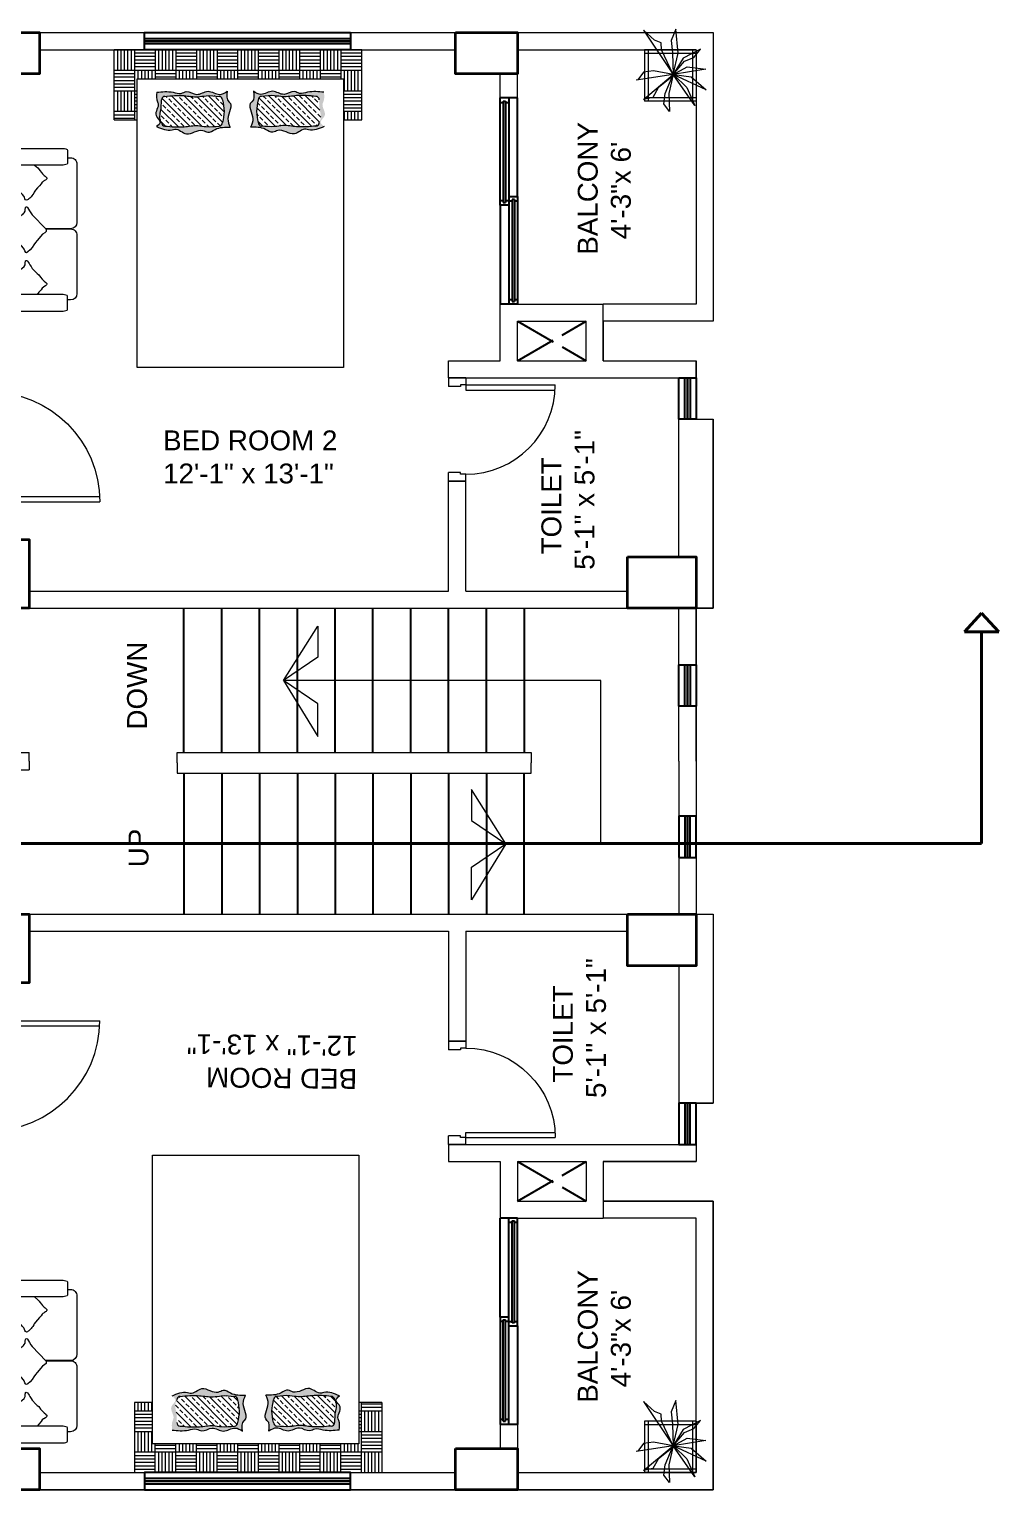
# Model space of a CAD drawing. Header units: inches. Extents: x -6918 to 21732, y -6368 to 1797.
# Drawn here: x 18993.3 to 19275.3, y -5050.9 to -4625.9 of the extents above; entities that cross this region are included whole.
import ezdxf

# ---------------------------------------------------------------- set-up
doc = ezdxf.new("R2010")
doc.units = ezdxf.units.IN
doc.header["$MEASUREMENT"] = 0
doc.linetypes.add('ACAD_ISO02W100', pattern=[15, 12, -3])
for name, color, linetype, lineweight in [('COLOUMN', 10, 'Continuous', 35), ('DIM', 10, 'Continuous', 18), ('dim-8', 7, 'Continuous', 9), ('Door', 6, 'Continuous', 15), ('FTOB', 252, 'Continuous', 18), ('funiture', 250, 'Continuous', 9), ('FUR', 251, 'Continuous', 9), ('furniture', 21, 'Continuous', 15), ('LINE', 250, 'Continuous', 15), ('Raling', 1, 'Continuous', 15), ('STAIR', 32, 'Continuous', 25), ('Varanda', 16, 'Continuous', 15), ('WALL', 7, 'Continuous', 20), ('WINDOW', 5, 'Continuous', 25)]:
    doc.layers.add(name, color=color, linetype=linetype, lineweight=lineweight)
doc.layers.add('DOT', color=140, linetype='ACAD_ISO02W100')
doc.styles.get("Standard").update_dxf_attribs({"font": 'arial.ttf'})

# ---------------------------------------------------------------- blocks, each defined once
blk = doc.blocks.new('A$C71373806')
at = {"layer": 'Door'}
for p, q in [((2, 5), (2, 31)), ((3.5, 5), (3.5, 30.96)), ((0, 5), (0, 0)), ((0, 5), (2, 5)), ((2, 5), (2, 3.5)), ((2, 5), (3.5, 5)), ((28, 5), (28, 3.5)), ((30, 5), (28, 5)), ((30, 5), (30, 0)), ((0, 0), (2.5, 0)), ((2, 3.5), (2.5, 3.5)), ((2.5, 3.5), (2.5, 0)), ((27.5, 3.5), (27.5, 0)), ((28, 3.5), (27.5, 3.5)), ((30, 0), (27.5, 0))]:
    blk.add_line(p, q, dxfattribs=at)
blk.add_arc((2, 5), 26, 0, 90, dxfattribs=at)
blk = doc.blocks.new('M door')
at = {"layer": 'Door'}
for p, q in [((10890.88, 11660.35), (10895.88, 11660.35)), ((10890.88, 11660.35), (10890.88, 11658.35)), ((10890.88, 11658.35), (10892.38, 11658.35)), ((10892.38, 11658.35), (10892.38, 11657.85)), ((10892.38, 11657.85), (10895.88, 11657.85)), ((10895.88, 11660.35), (10895.88, 11657.85)), ((10890.88, 11627.85), (10860.42, 11627.85)), ((10890.88, 11626.35), (10890.88, 11627.85)), ((10890.88, 11626.35), (10860.38, 11626.35)), ((10890.88, 11624.35), (10890.88, 11626.35)), ((10890.88, 11626.35), (10892.38, 11626.35)), ((10890.88, 11624.35), (10895.88, 11624.35)), ((10892.38, 11626.85), (10895.88, 11626.85)), ((10892.38, 11626.35), (10892.38, 11626.85)), ((10895.88, 11624.35), (10895.88, 11626.85))]:
    blk.add_line(p, q, dxfattribs=at)
blk.add_arc((10892.38, 11626.35), 32, 90, 180, dxfattribs=at)
blk = doc.blocks.new('ADFSDF')
at = {"layer": 'COLOUMN'}
for points in [[(-22327.73, -19135.6), (-22309.73, -19135.6), (-22309.73, -19147.6), (-22327.73, -19147.6)], [(-22206.23, -19135.6), (-22186.23, -19135.6), (-22186.23, -19150.6), (-22206.23, -19150.6)], [(-22045.23, -19135.6), (-22025.23, -19135.6), (-22025.23, -19150.6), (-22045.23, -19150.6)], [(-21921.73, -19135.6), (-21903.73, -19135.6), (-21903.73, -19147.6), (-21921.73, -19147.6)], [(-22315.73, -19284.6), (-22315.73, -19302.6), (-22327.73, -19302.6), (-22327.73, -19284.6)], [(-22206.23, -19284.6), (-22186.23, -19284.6), (-22186.23, -19299.6), (-22206.23, -19299.6)], [(-22045.23, -19284.6), (-22025.23, -19284.6), (-22025.23, -19299.6), (-22045.23, -19299.6)], [(-21903.73, -19284.6), (-21903.73, -19302.6), (-21915.73, -19302.6), (-21915.73, -19284.6)], [(-22315.73, -19438.6), (-22315.73, -19456.6), (-22327.73, -19456.6), (-22327.73, -19438.6)], [(-22180.23, -19438.6), (-22160.23, -19438.6), (-22160.23, -19453.6), (-22180.23, -19453.6)], [(-22071.23, -19438.6), (-22051.23, -19438.6), (-22051.23, -19453.6), (-22071.23, -19453.6)], [(-21903.73, -19438.6), (-21903.73, -19456.6), (-21915.73, -19456.6), (-21915.73, -19438.6)], [(-22315.73, -19577.6), (-22315.73, -19595.6), (-22327.73, -19595.6), (-22327.73, -19577.6)], [(-21903.73, -19577.6), (-21903.73, -19595.6), (-21915.73, -19595.6), (-21915.73, -19577.6)], [(-22160.23, -19627.6), (-22160.23, -19647.6), (-22175.23, -19647.6), (-22175.23, -19627.6)], [(-22056.23, -19627.6), (-22056.23, -19647.6), (-22071.23, -19647.6), (-22071.23, -19627.6)]]:
    blk.add_lwpolyline(points, close=True, dxfattribs=at)
blk = doc.blocks.new('A$C33DE3946')
at = {"layer": 'funiture', "linetype": 'ByBlock', "ltscale": 50}
h = blk.add_hatch(color=146, dxfattribs=at)
edge = h.paths.add_edge_path()
edge.add_spline(control_points=[(26.11, 44.95), (25.33, 45.31), (23.06, 46.36), (19.74, 43.94), (18.12, 46.16), (16.86, 45.98), (15.66, 45.81)], knot_values=[0, 0, 0, 0, 2.535089, 7.417238, 7.565084, 10.641303, 10.641303, 10.641303, 10.641303], degree=3, periodic=0)
edge.add_spline(control_points=[(15.66, 45.81), (16.11, 46.53), (17.22, 48.33), (14.72, 51.39), (17.5, 54.6), (15.14, 57.26), (16.65, 59.45), (15.53, 62.38), (15.8, 64.74), (15.97, 66.32)], knot_values=[0, 0, 0, 0, 2.365898, 5.877054, 9.315251, 12.442743, 14.040477, 16.397017, 21.143287, 21.143287, 21.143287, 21.143287], degree=3, periodic=0)
edge.add_spline(control_points=[(15.97, 66.32), (16.94, 66.42), (18.07, 66.54), (20.14, 65.41), (22.47, 67.79), (24.5, 64.66), (25.5, 65.85), (25.92, 66.35)], knot_values=[0, 0, 0, 0, 2.808231, 3.268551, 6.873507, 9.111892, 10.726097, 10.726097, 10.726097, 10.726097], degree=3, periodic=0)
edge.add_spline(control_points=[(25.92, 66.35), (26.58, 64.85), (27.34, 63.09), (26.29, 60.15), (29.54, 57.41), (26.08, 53.93), (28.02, 51.24), (26.07, 48.7), (26.09, 46.44), (26.11, 44.95)], knot_values=[0, 0, 0, 0, 4.610529, 5.374615, 9.016949, 13.930416, 15.45398, 17.711327, 22.172351, 22.172351, 22.172351, 22.172351], degree=3, periodic=0)
edge = h.paths.add_edge_path(flags=16)
edge.add_spline(control_points=[(18.14, 47.2), (19.28, 46.96), (21.49, 46.49), (23.7, 46.97), (24.78, 47.2)], knot_values=[0, 0, 0, 0, 3.429086, 6.69861, 6.69861, 6.69861, 6.69861], degree=3, periodic=0)
edge.add_ellipse((24.78, 48.2), major_axis=(0.708, 0.708), ratio=1, start_angle=225.0292, end_angle=312.4047)
edge.add_spline(control_points=[(25.78, 48.15), (25.92, 49.42), (26.15, 51.51), (25.4, 54.88), (26.27, 58.89), (25.96, 62.08), (25.78, 63.96)], knot_values=[0, 0, 0, 0, 3.808144, 6.257194, 10.21247, 15.843289, 15.843289, 15.843289, 15.843289], degree=3, periodic=0)
edge.add_ellipse((24.78, 63.96), major_axis=(0.707, 0.707), ratio=1, start_angle=315.4095, end_angle=405)
edge.add_spline(control_points=[(24.78, 64.96), (24.32, 65.16), (23.28, 65.63), (21.02, 64.97), (19.27, 64.96), (18.14, 64.96)], knot_values=[0, 0, 0, 0, 1.462449, 3.329855, 6.731129, 6.731129, 6.731129, 6.731129], degree=3, periodic=0)
edge.add_ellipse((18.14, 63.96), major_axis=(-0.707, 0.707), ratio=1, start_angle=-45, end_angle=45)
edge.add_spline(control_points=[(17.14, 63.96), (16.96, 62.08), (16.65, 58.89), (17.52, 54.88), (16.77, 51.51), (17, 49.42), (17.15, 48.15)], knot_values=[0, 0, 0, 0, 5.630819, 9.586095, 12.035145, 15.843289, 15.843289, 15.843289, 15.843289], degree=3, periodic=0)
edge.add_ellipse((18.14, 48.2), major_axis=(0.707, 0.707), ratio=1, start_angle=137.5277, end_angle=225)
h = blk.add_hatch(color=146, dxfattribs=at)
edge = h.paths.add_edge_path()
edge.add_spline(control_points=[(25.92, 17.65), (25.5, 18.15), (24.5, 19.34), (22.47, 16.21), (20.14, 18.59), (18.07, 17.46), (16.94, 17.58), (15.97, 17.68)], knot_values=[0, 0, 0, 0, 1.614205, 3.85259, 7.457546, 7.917867, 10.726097, 10.726097, 10.726097, 10.726097], degree=3, periodic=0)
edge.add_spline(control_points=[(15.97, 17.68), (15.8, 19.26), (15.53, 21.62), (16.65, 24.55), (15.14, 26.74), (17.5, 29.4), (14.72, 32.61), (17.22, 35.67), (16.11, 37.47), (15.66, 38.19)], knot_values=[0, 0, 0, 0, 4.74627, 7.10281, 8.700544, 11.828036, 15.266233, 18.777389, 21.143287, 21.143287, 21.143287, 21.143287], degree=3, periodic=0)
edge.add_spline(control_points=[(15.66, 38.19), (16.86, 38.02), (18.12, 37.84), (19.74, 40.06), (23.06, 37.64), (25.33, 38.69), (26.11, 39.05)], knot_values=[0, 0, 0, 0, 3.076219, 3.224065, 8.106215, 10.641303, 10.641303, 10.641303, 10.641303], degree=3, periodic=0)
edge.add_spline(control_points=[(26.11, 39.05), (26.09, 37.56), (26.07, 35.3), (28.02, 32.76), (26.08, 30.07), (29.54, 26.59), (26.29, 23.85), (27.34, 20.91), (26.58, 19.15), (25.92, 17.65)], knot_values=[0, 0, 0, 0, 4.461025, 6.718371, 8.241935, 13.155403, 16.797737, 17.561823, 22.172351, 22.172351, 22.172351, 22.172351], degree=3, periodic=0)
edge = h.paths.add_edge_path(flags=16)
edge.add_spline(control_points=[(24.78, 36.8), (23.7, 37.03), (21.49, 37.51), (19.28, 37.04), (18.14, 36.8)], knot_values=[0, 0, 0, 0, 3.269523, 6.69861, 6.69861, 6.69861, 6.69861], degree=3, periodic=0)
edge.add_ellipse((18.14, 35.8), major_axis=(-0.707, 0.707), ratio=1, start_angle=-45, end_angle=42.4723)
edge.add_spline(control_points=[(17.15, 35.85), (17, 34.58), (16.77, 32.49), (17.52, 29.12), (16.65, 25.11), (16.96, 21.92), (17.14, 20.04)], knot_values=[0, 0, 0, 0, 3.808144, 6.257194, 10.21247, 15.843289, 15.843289, 15.843289, 15.843289], degree=3, periodic=0)
edge.add_ellipse((18.14, 20.04), major_axis=(0.707, 0.707), ratio=1, start_angle=135, end_angle=225)
edge.add_spline(control_points=[(18.14, 19.04), (19.27, 19.04), (21.02, 19.03), (23.28, 18.37), (24.32, 18.84), (24.78, 19.04)], knot_values=[0, 0, 0, 0, 3.401273, 5.26868, 6.731129, 6.731129, 6.731129, 6.731129], degree=3, periodic=0)
edge.add_ellipse((24.78, 20.04), major_axis=(-0.707, 0.707), ratio=1, start_angle=135, end_angle=224.5905)
edge.add_spline(control_points=[(25.78, 20.04), (25.96, 21.92), (26.27, 25.11), (25.4, 29.12), (26.15, 32.49), (25.92, 34.58), (25.78, 35.85)], knot_values=[0, 0, 0, 0, 5.630819, 9.586095, 12.035145, 15.843289, 15.843289, 15.843289, 15.843289], degree=3, periodic=0)
edge.add_ellipse((24.78, 35.8), major_axis=(-0.708, 0.708), ratio=1, start_angle=227.5953, end_angle=314.9708)
at = {"layer": 'funiture', "color": 146, "linetype": 'ByBlock', "lineweight": 9, "ltscale": 50}
for p, q in [((9.59, 77.31), (3.59, 77.31)), ((3.59, 77.31), (3.59, 71.31)), ((4.59, 77.31), (4.59, 71.31)), ((5.59, 77.31), (5.59, 71.31)), ((6.59, 77.31), (6.59, 71.31)), ((7.59, 77.31), (7.59, 71.31)), ((8.59, 77.31), (8.59, 71.31)), ((15.59, 77.31), (9.59, 77.31)), ((9.59, 77.31), (9.59, 71.31)), ((21.59, 77.31), (15.59, 77.31)), ((15.59, 77.31), (15.59, 72)), ((16.59, 77.31), (16.59, 72)), ((17.59, 77.31), (17.59, 72)), ((18.59, 77.31), (18.59, 72)), ((19.59, 77.31), (19.59, 72)), ((20.59, 77.31), (20.59, 72)), ((24, 77.31), (21.59, 77.31)), ((21.59, 77.31), (21.59, 72)), ((24, 72), (24, 77.31)), ((15.59, 76.31), (9.59, 76.31)), ((15.59, 75.31), (9.59, 75.31)), ((15.59, 74.31), (9.59, 74.31)), ((15.59, 73.31), (9.59, 73.31)), ((15.59, 72.31), (9.59, 72.31)), ((24, 76.31), (21.59, 76.31)), ((24, 75.31), (21.59, 75.31)), ((24, 74.31), (21.59, 74.31)), ((24, 73.31), (21.59, 73.31)), ((24, 72.31), (21.59, 72.31)), ((9.59, 71.31), (3.59, 71.31)), ((3.59, 71.31), (3.59, 65.31)), ((9.59, 70.31), (3.59, 70.31)), ((9.59, 69.31), (3.59, 69.31)), ((9.59, 68.31), (3.59, 68.31)), ((12, 71.31), (9.59, 71.31)), ((9.59, 71.31), (9.59, 65.31)), ((10.59, 71.31), (10.59, 65.31)), ((11.59, 71.31), (11.59, 65.31)), ((9.59, 67.31), (3.59, 67.31)), ((9.59, 66.31), (3.59, 66.31)), ((3.59, 65.31), (3.59, 59.31)), ((9.59, 65.31), (3.59, 65.31)), ((4.59, 65.31), (4.59, 59.31)), ((5.59, 65.31), (5.59, 59.31)), ((6.59, 65.31), (6.59, 59.31)), ((7.59, 65.31), (7.59, 59.31)), ((8.59, 65.31), (8.59, 59.31)), ((9.59, 65.31), (9.59, 59.31)), ((12, 65.31), (9.59, 65.31)), ((12, 64.31), (9.59, 64.31)), ((12, 63.31), (9.59, 63.31)), ((12, 62.31), (9.59, 62.31)), ((12, 61.31), (9.59, 61.31)), ((12, 60.31), (9.59, 60.31)), ((9.59, 59.31), (3.59, 59.31)), ((3.59, 59.31), (3.59, 53.31)), ((9.59, 58.31), (3.59, 58.31)), ((9.59, 57.31), (3.59, 57.31)), ((9.59, 56.31), (3.59, 56.31)), ((9.59, 55.31), (3.59, 55.31)), ((12, 59.31), (9.59, 59.31)), ((9.59, 59.31), (9.59, 53.31)), ((10.59, 59.31), (10.59, 53.31)), ((11.59, 59.31), (11.59, 53.31)), ((9.59, 54.31), (3.59, 54.31)), ((9.59, 53.31), (3.59, 53.31)), ((3.59, 53.31), (3.59, 47.31)), ((4.59, 53.31), (4.59, 47.31)), ((5.59, 53.31), (5.59, 47.31)), ((6.59, 53.31), (6.59, 47.31)), ((7.59, 53.31), (7.59, 47.31)), ((8.59, 53.31), (8.59, 47.31)), ((12, 53.31), (9.59, 53.31)), ((9.59, 53.31), (9.59, 47.31)), ((12, 52.31), (9.59, 52.31)), ((12, 51.31), (9.59, 51.31)), ((9.59, 47.31), (3.59, 47.31)), ((3.59, 47.31), (3.59, 41.31)), ((12, 50.31), (9.59, 50.31)), ((12, 49.31), (9.59, 49.31)), ((12, 48.31), (9.59, 48.31)), ((12, 47.31), (9.59, 47.31)), ((9.59, 47.31), (9.59, 41.31)), ((10.59, 47.31), (10.59, 41.31)), ((11.59, 47.31), (11.59, 41.31)), ((9.59, 46.31), (3.59, 46.31)), ((9.59, 45.31), (3.59, 45.31)), ((9.59, 44.31), (3.59, 44.31)), ((9.59, 43.31), (3.59, 43.31)), ((9.59, 42.31), (3.59, 42.31)), ((9.59, 41.31), (3.59, 41.31)), ((3.59, 41.31), (3.59, 35.31)), ((4.59, 41.31), (4.59, 35.31)), ((5.59, 41.31), (5.59, 35.31)), ((6.59, 41.31), (6.59, 35.31)), ((7.59, 41.31), (7.59, 35.31)), ((8.59, 41.31), (8.59, 35.31)), ((12, 41.31), (9.59, 41.31)), ((9.59, 41.31), (9.59, 35.31)), ((12, 40.31), (9.59, 40.31)), ((12, 39.31), (9.59, 39.31)), ((12, 38.31), (9.59, 38.31)), ((9.59, 35.31), (3.59, 35.31)), ((3.59, 35.31), (3.59, 29.31)), ((9.59, 34.31), (3.59, 34.31)), ((12, 37.31), (9.59, 37.31)), ((12, 36.31), (9.59, 36.31)), ((12, 35.31), (9.59, 35.31)), ((9.59, 35.31), (9.59, 29.31)), ((10.59, 35.31), (10.59, 29.31)), ((11.59, 35.31), (11.59, 29.31)), ((9.59, 33.31), (3.59, 33.31)), ((9.59, 32.31), (3.59, 32.31)), ((9.59, 31.31), (3.59, 31.31)), ((9.59, 30.31), (3.59, 30.31)), ((9.59, 29.31), (3.59, 29.31)), ((3.59, 29.31), (3.59, 23.31)), ((4.59, 29.31), (4.59, 23.31)), ((5.59, 29.31), (5.59, 23.31)), ((6.59, 29.31), (6.59, 23.31)), ((7.59, 29.31), (7.59, 23.31)), ((8.59, 29.31), (8.59, 23.31)), ((12, 29.31), (9.59, 29.31)), ((9.59, 29.31), (9.59, 23.31)), ((12, 28.31), (9.59, 28.31)), ((12, 27.31), (9.59, 27.31)), ((12, 26.31), (9.59, 26.31)), ((9.59, 23.31), (3.59, 23.31)), ((3.59, 23.31), (3.59, 17.31)), ((9.59, 22.31), (3.59, 22.31)), ((9.59, 21.31), (3.59, 21.31)), ((12, 25.31), (9.59, 25.31)), ((12, 24.31), (9.59, 24.31)), ((12, 23.31), (9.59, 23.31)), ((9.59, 23.31), (9.59, 17.31)), ((10.59, 23.31), (10.59, 17.31)), ((11.59, 23.31), (11.59, 17.31)), ((9.59, 20.31), (3.59, 20.31)), ((9.59, 19.31), (3.59, 19.31)), ((9.59, 18.31), (3.59, 18.31)), ((9.59, 17.31), (3.59, 17.31)), ((3.59, 17.31), (3.59, 11.31)), ((4.59, 17.31), (4.59, 11.31)), ((5.59, 17.31), (5.59, 11.31)), ((6.59, 17.31), (6.59, 11.31)), ((7.59, 17.31), (7.59, 11.31)), ((8.59, 17.31), (8.59, 11.31)), ((12, 17.31), (9.59, 17.31)), ((9.59, 17.31), (9.59, 11.31)), ((12, 16.31), (9.59, 16.31)), ((12, 15.31), (9.59, 15.31)), ((12, 14.31), (9.59, 14.31)), ((12, 13.31), (9.59, 13.31)), ((9.59, 11.31), (3.59, 11.31)), ((3.59, 11.31), (3.59, 5.31)), ((9.59, 10.31), (3.59, 10.31)), ((9.59, 9.31), (3.59, 9.31)), ((12, 12.31), (9.59, 12.31)), ((15.59, 11.31), (9.59, 11.31)), ((9.59, 11.31), (9.59, 5.31)), ((10.59, 11.31), (10.59, 5.31)), ((11.59, 11.31), (11.59, 5.31)), ((12.59, 11.31), (12.59, 5.31)), ((13.59, 11.31), (13.59, 5.31)), ((14.59, 11.31), (14.59, 5.31)), ((15.59, 12), (15.59, 11.31)), ((21.59, 11.31), (15.59, 11.31)), ((15.59, 11.31), (15.59, 5.31)), ((21.59, 10.31), (15.59, 10.31)), ((21.59, 9.31), (15.59, 9.31)), ((16.59, 12), (16.59, 11.31)), ((17.59, 12), (17.59, 11.31)), ((18.59, 12), (18.59, 11.31)), ((19.59, 12), (19.59, 11.31)), ((20.59, 12), (20.59, 11.31)), ((21.59, 12), (21.59, 11.31)), ((24, 11.31), (21.59, 11.31)), ((21.59, 11.31), (21.59, 5.31)), ((22.59, 11.31), (22.59, 5.31)), ((23.59, 11.31), (23.59, 5.31)), ((24, 5.31), (24, 12)), ((9.59, 8.31), (3.59, 8.31)), ((9.59, 7.31), (3.59, 7.31)), ((9.59, 6.31), (3.59, 6.31)), ((9.59, 5.31), (3.59, 5.31)), ((15.59, 5.31), (9.59, 5.31)), ((21.59, 8.31), (15.59, 8.31)), ((21.59, 7.31), (15.59, 7.31)), ((21.59, 6.31), (15.59, 6.31)), ((21.59, 5.31), (15.59, 5.31)), ((24, 5.31), (21.59, 5.31))]:
    blk.add_line(p, q, dxfattribs=at)
at = {"layer": 'funiture', "color": 146, "ltscale": 20}
for p, q in [((12, 12), (12, 72)), ((12, 72), (96, 72)), ((96, 72), (96, 12)), ((96, 12), (12, 12))]:
    blk.add_line(p, q, dxfattribs=at)
at = {"layer": 'funiture', "color": 146, "linetype": 'ByBlock', "ltscale": 50}
for p, q in [((21.19, 65.12), (16.9, 60.83)), ((24.62, 65.03), (17.04, 57.44)), ((18.79, 64.49), (17.91, 63.61)), ((21.88, 64.05), (21, 63.17)), ((23.21, 65.38), (22.33, 64.49)), ((25.7, 64.34), (25.42, 64.05)), ((17.91, 60.08), (17.02, 59.19)), ((17.46, 63.17), (17.03, 62.73)), ((25.89, 62.76), (17.25, 54.12)), ((19.23, 61.4), (18.35, 60.52)), ((20.56, 62.73), (19.67, 61.84)), ((21, 59.63), (20.12, 58.75)), ((22.33, 60.96), (21.44, 60.08)), ((23.65, 62.29), (22.77, 61.4)), ((24.98, 63.61), (24.09, 62.73)), ((25.42, 60.52), (24.54, 59.63)), ((26.01, 61.11), (25.86, 60.96)), ((26.04, 59.37), (16.95, 50.28)), ((18.35, 56.98), (17.46, 56.1)), ((25.66, 55.46), (17.58, 47.37)), ((19.67, 58.31), (18.79, 57.42)), ((21.44, 56.54), (20.56, 55.66)), ((22.77, 57.87), (21.88, 56.98)), ((24.09, 59.19), (23.21, 58.31)), ((24.54, 56.1), (23.65, 55.21)), ((25.86, 57.42), (24.98, 56.54)), ((17.46, 52.56), (16.99, 52.09)), ((18.79, 53.89), (17.91, 53)), ((20.12, 55.21), (19.23, 54.33)), ((20.56, 52.12), (19.67, 51.24)), ((25.92, 52.18), (20.52, 46.78)), ((21.88, 53.45), (21, 52.56)), ((23.21, 54.77), (22.33, 53.89)), ((23.65, 51.68), (22.77, 50.79)), ((24.98, 53), (24.09, 52.12)), ((25.71, 53.74), (25.42, 53.45)), ((17.91, 49.47), (17.09, 48.65)), ((19.23, 50.79), (18.35, 49.91)), ((19.67, 47.7), (18.99, 47.02)), ((21, 49.03), (20.12, 48.14)), ((22.33, 50.35), (21.44, 49.47)), ((22.77, 47.26), (22.27, 46.76)), ((24.09, 48.58), (23.21, 47.7)), ((25.82, 48.54), (24.39, 47.11)), ((25.42, 49.91), (24.54, 49.03)), ((25.98, 50.47), (25.86, 50.35)), ((25.91, 34.5), (16.93, 25.51)), ((21.62, 37.27), (16.94, 32.6)), ((17.02, 34.44), (17, 34.42)), ((24.7, 36.82), (17.28, 29.4)), ((18.35, 35.77), (17.46, 34.88)), ((19.67, 37.09), (18.79, 36.21)), ((20.12, 34), (19.23, 33.12)), ((21.44, 35.33), (20.56, 34.44)), ((22.77, 36.65), (21.88, 35.77)), ((23.23, 37.11), (23.21, 37.09)), ((24.54, 34.88), (23.65, 34)), ((25.74, 36.09), (24.98, 35.33)), ((25.79, 30.83), (16.97, 22.01)), ((17.46, 31.35), (17.11, 31)), ((18.79, 32.68), (17.91, 31.79)), ((20.56, 30.91), (19.67, 30.02)), ((21.88, 32.23), (21, 31.35)), ((23.21, 33.56), (22.33, 32.68)), ((23.65, 30.47), (22.77, 29.58)), ((24.98, 31.79), (24.09, 30.91)), ((25.98, 32.8), (25.42, 32.23)), ((17.91, 28.26), (17.16, 27.51)), ((25.79, 27.3), (17.66, 19.17)), ((19.23, 29.58), (18.35, 28.7)), ((19.67, 26.49), (18.79, 25.6)), ((21, 27.81), (20.12, 26.93)), ((22.33, 29.14), (21.44, 28.26)), ((22.77, 26.05), (21.88, 25.16)), ((24.09, 27.37), (23.21, 26.49)), ((25.42, 28.7), (24.54, 27.81)), ((25.86, 25.6), (24.98, 24.72)), ((17.02, 23.84), (16.88, 23.7)), ((18.35, 25.16), (17.46, 24.28)), ((18.79, 22.07), (17.91, 21.18)), ((20.12, 23.39), (19.23, 22.51)), ((21.44, 24.72), (20.56, 23.84)), ((26.04, 24.02), (20.94, 18.91)), ((21.88, 21.63), (21, 20.74)), ((23.21, 22.95), (22.33, 22.07)), ((24.54, 24.28), (23.65, 23.39)), ((25.97, 22.17), (25.42, 21.63)), ((17.46, 20.74), (17.11, 20.39)), ((20.56, 20.3), (19.67, 19.42)), ((23.65, 19.86), (22.77, 18.97)), ((24.98, 21.18), (24.09, 20.3)), ((25.8, 20.24), (24.46, 18.9))]:
    blk.add_line(p, q, dxfattribs=at)
for centre, start, end in [((18.14, 63.96), 90, 180), ((24.78, 63.96), 0, 90), ((24.78, 48.2), 270.0292, 357.4047), ((24.78, 35.8), 2.5953, 89.9708), ((18.14, 20.04), 180, 270), ((24.78, 20.04), 270, 0)]:
    blk.add_arc(centre, 1, start, end, dxfattribs=at)
at = {"layer": 'funiture', "color": 146, "linetype": 'ByBlock', "lineweight": 0, "ltscale": 50}
for centre, start, end in [((18.14, 48.2), 182.5277, 270), ((18.14, 35.8), 90, 177.4723)]:
    blk.add_arc(centre, 1, start, end, dxfattribs=at)
at = {"layer": 'funiture', "color": 146, "linetype": 'ByBlock', "ltscale": 50}
for points, knots in [([(15.97, 66.32), (15.8, 64.74), (15.53, 62.38), (16.65, 59.45), (15.14, 57.26), (17.5, 54.6), (14.72, 51.39), (17.22, 48.33), (16.11, 46.53), (15.66, 45.81)], [0, 0, 0, 0, 4.74627, 7.10281, 8.700544, 11.828036, 15.266233, 18.777389, 21.143287, 21.143287, 21.143287, 21.143287]), ([(17.14, 63.96), (16.96, 62.08), (16.65, 58.89), (17.52, 54.88), (16.77, 51.51), (17, 49.42), (17.15, 48.15)], [0, 0, 0, 0, 5.630819, 9.586095, 12.035145, 15.843289, 15.843289, 15.843289, 15.843289]), ([(25.78, 63.96), (25.96, 62.08), (26.27, 58.89), (25.4, 54.88), (26.15, 51.51), (25.92, 49.42), (25.78, 48.15)], [0, 0, 0, 0, 5.630819, 9.586095, 12.035145, 15.843289, 15.843289, 15.843289, 15.843289]), ([(25.92, 66.35), (26.58, 64.85), (27.34, 63.09), (26.29, 60.15), (29.54, 57.41), (26.08, 53.93), (28.02, 51.24), (26.07, 48.7), (26.09, 46.44), (26.11, 44.95)], [0, 0, 0, 0, 4.610529, 5.374615, 9.016949, 13.930416, 15.45398, 17.711327, 22.172351, 22.172351, 22.172351, 22.172351]), ([(18.14, 47.2), (19.28, 46.96), (21.49, 46.49), (23.7, 46.97), (24.78, 47.2)], [0, 0, 0, 0, 3.429086, 6.69861, 6.69861, 6.69861, 6.69861]), ([(15.66, 45.81), (16.86, 45.98), (18.12, 46.16), (19.74, 43.94), (23.06, 46.36), (25.33, 45.31), (26.11, 44.95)], [0, 0, 0, 0, 3.076219, 3.224065, 8.106215, 10.641303, 10.641303, 10.641303, 10.641303]), ([(15.66, 38.19), (16.86, 38.02), (18.12, 37.84), (19.74, 40.06), (23.06, 37.64), (25.33, 38.69), (26.11, 39.05)], [0, 0, 0, 0, 3.076219, 3.224065, 8.106215, 10.641303, 10.641303, 10.641303, 10.641303]), ([(25.92, 17.65), (26.58, 19.15), (27.34, 20.91), (26.29, 23.85), (29.54, 26.59), (26.08, 30.07), (28.02, 32.76), (26.07, 35.3), (26.09, 37.56), (26.11, 39.05)], [0, 0, 0, 0, 4.610529, 5.374615, 9.016949, 13.930416, 15.45398, 17.711327, 22.172351, 22.172351, 22.172351, 22.172351]), ([(15.97, 17.68), (15.8, 19.26), (15.53, 21.62), (16.65, 24.55), (15.14, 26.74), (17.5, 29.4), (14.72, 32.61), (17.22, 35.67), (16.11, 37.47), (15.66, 38.19)], [0, 0, 0, 0, 4.74627, 7.10281, 8.700544, 11.828036, 15.266233, 18.777389, 21.143287, 21.143287, 21.143287, 21.143287]), ([(17.14, 20.04), (16.96, 21.92), (16.65, 25.11), (17.52, 29.12), (16.77, 32.49), (17, 34.58), (17.15, 35.85)], [0, 0, 0, 0, 5.630819, 9.586095, 12.035145, 15.843289, 15.843289, 15.843289, 15.843289]), ([(18.14, 36.8), (19.28, 37.04), (21.49, 37.51), (23.7, 37.03), (24.78, 36.8)], [0, 0, 0, 0, 3.429086, 6.69861, 6.69861, 6.69861, 6.69861]), ([(25.78, 20.04), (25.96, 21.92), (26.27, 25.11), (25.4, 29.12), (26.15, 32.49), (25.92, 34.58), (25.78, 35.85)], [0, 0, 0, 0, 5.630819, 9.586095, 12.035145, 15.843289, 15.843289, 15.843289, 15.843289]), ([(15.97, 17.68), (16.94, 17.58), (18.07, 17.46), (20.14, 18.59), (22.47, 16.21), (24.5, 19.34), (25.5, 18.15), (25.92, 17.65)], [0, 0, 0, 0, 2.808231, 3.268551, 6.873507, 9.111892, 10.726097, 10.726097, 10.726097, 10.726097]), ([(24.78, 19.04), (24.32, 18.84), (23.28, 18.37), (21.02, 19.03), (19.27, 19.04), (18.14, 19.04)], [0, 0, 0, 0, 1.462449, 3.329855, 6.731129, 6.731129, 6.731129, 6.731129])]:
    blk.add_open_spline(points, degree=3, knots=knots, dxfattribs=at)
blk = doc.blocks.new('FTOB')
at = {"layer": 'FTOB', "color": 72}
for p, q in [((1356.22, 2644.41), (1360.62, 2634.82)), ((1362.23, 2644.29), (1360.62, 2634.82)), ((1351.64, 2641.12), (1360.62, 2634.82)), ((1353.43, 2626.2), (1360.62, 2634.82)), ((1360.62, 2634.82), (1359.01, 2624.1)), ((1373.58, 2626.2), (1360.62, 2634.82))]:
    blk.add_line(p, q, dxfattribs=at)
at = {"layer": 'FTOB'}
for p, q in [((1352.86, 2641.48), (1352.86, 2626.48)), ((1367.86, 2641.48), (1352.86, 2641.48)), ((1367.86, 2640.43), (1352.86, 2640.43)), ((1353.91, 2641.48), (1353.91, 2626.48)), ((1366.81, 2641.48), (1366.81, 2626.48)), ((1367.86, 2641.48), (1367.86, 2626.48)), ((1367.86, 2627.53), (1352.86, 2627.53)), ((1367.86, 2626.48), (1352.86, 2626.48))]:
    blk.add_line(p, q, dxfattribs=at)
at = {"layer": 'FTOB', "color": 72, "flags": 128}
for points in [[(1360.68, 2635.07), (1359.98, 2640.05), (1356.22, 2644.41)], [(1360.62, 2634.82), (1362.86, 2638.86), (1362.23, 2644.29)], [(1360.53, 2635), (1356.89, 2638.84), (1351.64, 2641.12)], [(1349.94, 2633.78), (1352.1, 2632.11), (1355.1, 2632.46), (1360.62, 2634.82)], [(1360.62, 2634.82), (1367.84, 2631.39), (1369.86, 2631.28), (1370.64, 2629.34), (1373.58, 2626.2)]]:
    blk.add_lwpolyline(points, dxfattribs=at)
blk.add_lwpolyline([(1360.62, 2634.82), (1364.51, 2638.16), (1365.66, 2640.82), (1368.01, 2642.77), (1365.44, 2637.73)], close=True, dxfattribs=at)
at = {"layer": 'FTOB', "color": 72, "extrusion": (0, 0, -1), "flags": 128}
for points in [[(-1360.39, 2634.89), (-1356.77, 2630.41), (-1354.02, 2628.9), (-1353.43, 2626.2)], [(-1360.62, 2634.82), (-1366.83, 2636.26), (-1373.85, 2635.62)], [(-1373.85, 2635.62), (-1370.58, 2634.19), (-1366.99, 2634.63), (-1360.62, 2634.82)], [(-1360.62, 2634.82), (-1355.16, 2633.58), (-1349.94, 2633.78)], [(-1360.62, 2634.82), (-1361.76, 2629.13), (-1361.31, 2626.18), (-1359.11, 2624.5)]]:
    blk.add_lwpolyline(points, dxfattribs=at)
blk = doc.blocks.new('A$C32D36C69')
at = {"layer": 'FUR'}
for points in [[(3.02, 23.85), (44.08, 23.85, -0.237245), (45.38, 23.27), (45.38, 17.75, -0.239259), (44.08, 17.1), (2.39, 17.1, -0.373324), (1.95, 17.57), (1.95, 23.26, -0.259578), (3.02, 23.85, -0.458998)], [(1.95, 20.39), (0.47, 20.39, 0.000201), (0.29, 20.27, 0.125644), (0, 18.8), (0, 4.32, 0.112539), (0.28, 2.84), (0.47, 2.71), (4.38, 2.71), (4.55, 2.84, 0.107081), (4.85, 4.32), (4.85, 17.1)], [(4.85, 12.29), (5.68, 11.39), (6.1, 11), (6.43, 10.73), (7, 10.3), (7.36, 10.01), (7.68, 9.71), (7.87, 9.5), (8.06, 9.22), (8.13, 9.13), (8.17, 9.08), (8.24, 8.97), (8.56, 8.73), (8.7, 8.71), (8.83, 8.73), (8.94, 8.81), (9.06, 8.92), (9.22, 9.12), (9.36, 9.36), (9.46, 9.52), (9.56, 9.71), (9.69, 9.89), (9.84, 10.04), (10.32, 10.4), (10.85, 10.86), (11.5, 11.43), (12.17, 11.98), (12.71, 12.37), (12.98, 12.54), (13.44, 12.83), (13.77, 13.08), (14.05, 13.31), (14.46, 13.68), (14.7, 13.95), (14.86, 14.15), (15.01, 14.35, 0.398667), (14.95, 14.96), (14.65, 15.08), (14.32, 15.21), (14.03, 15.33), (13.87, 15.43), (13.42, 15.81), (13.12, 16.09), (12.9, 16.31), (12.76, 16.46), (12.37, 16.76), (12.14, 16.94), (11.74, 17.09)], [(36.22, 17.1), (36.01, 17.06, 0.261458), (35.35, 16.55), (35.18, 16.31), (34.88, 15.9), (34.4, 15.35), (33.87, 15.04), (33.12, 15), (32.88, 14.98), (32.71, 14.92), (32.6, 14.73), (32.65, 14.52), (32.79, 14.32), (33.2, 14.05), (33.47, 13.91), (33.87, 13.69), (34.4, 13.32), (34.9, 12.96), (36.05, 11.89), (36.41, 11.51), (36.79, 11.09), (37.48, 10.54), (38.04, 10.11), (38.62, 9.55), (39.01, 9.03), (39.04, 8.97), (39.27, 8.77), (39.5, 8.71), (39.72, 8.78), (40.02, 9.12), (40.31, 9.62), (40.37, 9.72), (40.65, 10.04), (41.14, 10.41), (41.84, 11.02), (42.49, 11.57)], [(45.38, 20.39), (46.86, 20.39, -0.000201), (47.05, 20.27, -0.125644), (47.34, 18.8), (47.34, 4.32, -0.112539), (47.06, 2.84), (46.86, 2.71), (42.96, 2.71), (42.79, 2.84, -0.107081), (42.49, 4.32), (42.49, 17.1)], [(2.7, 2.71), (2.7, 1.81, 0.422461), (4.57, 0), (21.51, 0, 0.405948), (23.38, 1.81), (23.38, 9.1)], [(23.42, 9.04), (23.42, 1.81, 0.422528), (25.29, 0), (42.23, 0, 0.405948), (44.1, 1.81), (44.1, 2.71)]]:
    blk.add_lwpolyline(points, format="xyb", dxfattribs=at)
blk.add_lwpolyline([(20.65, 17.1), (20.44, 17.06), (20.12, 16.88), (19.84, 16.63), (19.6, 16.31), (19.37, 15.98), (19.19, 15.73), (18.98, 15.5), (18.74, 15.29), (18.29, 15.04), (17.74, 15), (17.26, 14.96), (17.02, 14.8), (16.99, 14.55), (17.18, 14.35), (18.12, 13.8), (18.78, 13.35), (19.3, 12.98), (23.42, 9.06), (23.66, 8.91), (24.2, 8.93), (24.56, 9.31), (25, 9.96), (26.81, 11.51), (27.39, 11.98), (28.08, 12.46), (28.85, 12.96), (29.55, 13.54), (30.14, 14.22), (30.39, 14.66), (30.24, 14.91), (30.11, 14.97), (29.82, 15.1), (29.32, 15.3), (29.02, 15.49), (28.34, 16.09), (28.06, 16.39), (27.37, 16.94), (26.85, 17.1)], dxfattribs=at)

msp = doc.modelspace()

# ---------------------------------------------------------------- linework, layer by layer
at = {"layer": 'dim-8', "ltscale": 2}
for points in [[(18996.26, -4626.86), (19117.26, -4626.86)], [(19135.26, -4626.86), (19192.26, -4626.86), (19192.26, -4710.86), (19160.26, -4710.86), (19160.26, -4722.36), (19187.26, -4722.36), (19187.26, -4739.36), (19192.26, -4739.36), (19192.26, -4794.36), (19187.26, -4794.36), (19187.26, -4883.36), (19192.26, -4883.36), (19192.26, -4938.36), (19187.26, -4938.36), (19187.26, -4955.36), (19160.26, -4955.36), (19160.26, -4966.86), (19192.26, -4966.86), (19192.26, -5050.86), (19135.26, -5050.86)], [(19117.26, -5050.86), (18996.26, -5050.86)]]:
    msp.add_lwpolyline(points, dxfattribs=at)
at = {"layer": 'DOT'}
for p, q in [((19135.26, -4710.86), (19155.26, -4722.36)), ((19135.26, -4722.36), (19155.26, -4710.86)), ((19135.26, -4966.86), (19155.26, -4955.36)), ((19135.26, -4955.36), (19155.26, -4966.86))]:
    msp.add_line(p, q, dxfattribs=at)
at = {"layer": 'LINE'}
msp.add_lwpolyline([(19050.5, -4862.86), (19159.52, -4862.86), (19159.52, -4815.36), (19067.24, -4815.36), (19077.24, -4831.69), (19077.24, -4822.19), (19067.24, -4815.36), (19077.24, -4799.56), (19077.24, -4808.62), (19067.24, -4815.36)], dxfattribs=at)
msp.add_lwpolyline([(19131.93, -4862.86), (19121.93, -4879.19), (19121.93, -4869.69), (19131.93, -4862.86), (19121.93, -4847.06), (19121.93, -4856.12)], close=True, dxfattribs=at)
at = {"layer": 'Raling', "color": 18, "lineweight": 40, "true_color": 0x000000}
for p, q in [((19265.31, -4801.22), (19270.31, -4795.8)), ((19275.31, -4801.22), (19270.31, -4795.8)), ((19265.31, -4801.22), (19275.31, -4801.22)), ((19270.31, -4862.8), (19270.31, -4801.22)), ((19270.31, -4862.8), (18560.12, -4862.8))]:
    msp.add_line(p, q, dxfattribs=at)
at = {"layer": 'Raling'}
for points in [[(19036.26, -4839.36), (19036.26, -4836.36), (19139.26, -4836.36), (19139.26, -4839.36)], [(19036.26, -4839.36), (19036.26, -4842.36), (19139.26, -4842.36), (19139.26, -4839.36)]]:
    msp.add_lwpolyline(points, dxfattribs=at)
at = {"layer": 'STAIR'}
for p, q in [((19038.26, -4836.36), (19038.26, -4794.36)), ((19049.26, -4836.36), (19049.26, -4794.36)), ((19060.26, -4836.36), (19060.26, -4794.36)), ((19071.26, -4836.36), (19071.26, -4794.36)), ((19082.26, -4836.36), (19082.26, -4794.36)), ((19093.26, -4836.36), (19093.26, -4794.36)), ((19104.26, -4836.36), (19104.26, -4794.36)), ((19115.26, -4836.36), (19115.26, -4794.36)), ((19126.26, -4836.36), (19126.26, -4794.36)), ((19137.26, -4794.36), (19137.26, -4836.36)), ((19038.26, -4842.36), (19038.26, -4883.36)), ((19049.26, -4842.36), (19049.26, -4883.36)), ((19060.26, -4842.36), (19060.26, -4883.36)), ((19071.26, -4842.36), (19071.26, -4883.36)), ((19082.26, -4842.36), (19082.26, -4883.36)), ((19093.26, -4842.36), (19093.26, -4883.36)), ((19104.26, -4842.36), (19104.26, -4883.36)), ((19115.26, -4842.36), (19115.26, -4883.36)), ((19126.26, -4842.36), (19126.26, -4883.36)), ((19137.26, -4883.36), (19137.26, -4842.36))]:
    msp.add_line(p, q, dxfattribs=at)
at = {"layer": 'Varanda'}
for points in [[(19135.26, -4626.86), (19192.26, -4626.86), (19192.26, -4710.86), (19160.26, -4710.86)], [(19135.26, -4631.86), (19187.26, -4631.86), (19187.26, -4705.86), (19160.26, -4705.86)], [(19135.26, -5050.86), (19192.26, -5050.86), (19192.26, -4966.86), (19160.26, -4966.86)], [(19135.26, -5045.86), (19187.26, -5045.86), (19187.26, -4971.86), (19160.26, -4971.86)]]:
    msp.add_lwpolyline(points, dxfattribs=at)
at = {"layer": 'WALL'}
for p, q in [((18996.26, -4626.86), (19026.76, -4626.86)), ((19026.76, -4631.86), (19026.76, -4626.86)), ((19086.76, -4626.86), (19117.26, -4626.86)), ((19086.76, -4631.86), (19086.76, -4626.86)), ((18996.26, -4631.86), (19026.76, -4631.86)), ((19086.76, -4631.86), (19117.26, -4631.86)), ((19130.26, -4645.86), (19130.26, -4638.86)), ((19135.26, -4645.86), (19135.26, -4638.86)), ((19130.26, -4645.86), (19135.26, -4645.86)), ((19130.26, -4722.36), (19130.26, -4705.86)), ((19130.26, -4705.86), (19160.26, -4705.86)), ((19160.26, -4722.36), (19160.26, -4705.86)), ((19135.26, -4722.36), (19135.26, -4710.86)), ((19135.26, -4710.86), (19155.26, -4710.86)), ((19155.26, -4722.36), (19155.26, -4710.86)), ((19115.26, -4727.36), (19115.26, -4722.36)), ((19115.26, -4722.36), (19130.26, -4722.36)), ((19135.26, -4722.36), (19155.26, -4722.36)), ((19160.26, -4722.36), (19187.26, -4722.36)), ((19187.26, -4727.36), (19187.26, -4722.36)), ((19115.26, -4727.36), (19187.26, -4727.36)), ((19182.26, -4779.36), (19182.26, -4739.36)), ((19182.26, -4739.36), (19192.26, -4739.36)), ((19192.26, -4794.36), (19192.26, -4739.36)), ((19115.26, -4789.36), (19115.26, -4757.36)), ((19115.26, -4757.36), (19120.26, -4757.36)), ((19120.26, -4789.36), (19120.26, -4757.36)), ((18993.26, -4789.36), (19115.26, -4789.36)), ((19120.26, -4789.36), (19167.26, -4789.36)), ((18993.26, -4794.36), (19167.26, -4794.36)), ((19182.26, -4810.86), (19182.26, -4794.36)), ((19187.26, -4810.86), (19187.26, -4794.36)), ((19187.26, -4794.36), (19192.26, -4794.36)), ((19182.26, -4810.86), (19187.26, -4810.86)), ((19182.26, -4838.86), (19182.26, -4822.86)), ((19182.26, -4822.86), (19187.26, -4822.86)), ((19187.26, -4838.86), (19187.26, -4822.86)), ((18783.26, -4836.36), (18993.26, -4836.36)), ((18993.26, -4838.86), (18993.26, -4836.36)), ((18993.26, -4838.86), (18993.26, -4841.36)), ((19182.26, -4838.86), (19182.26, -4854.86)), ((19187.26, -4838.86), (19187.26, -4854.86)), ((18783.26, -4841.36), (18993.26, -4841.36)), ((19182.26, -4854.86), (19187.26, -4854.86)), ((19182.26, -4866.86), (19182.26, -4883.36)), ((19182.26, -4866.86), (19187.26, -4866.86)), ((19187.26, -4866.86), (19187.26, -4883.36)), ((18993.26, -4883.36), (19167.26, -4883.36)), ((19187.26, -4883.36), (19192.26, -4883.36)), ((19192.26, -4883.36), (19192.26, -4938.36)), ((18993.26, -4888.36), (19115.26, -4888.36)), ((19115.26, -4888.36), (19115.26, -4920.36)), ((19120.26, -4888.36), (19120.26, -4920.36)), ((19120.26, -4888.36), (19167.26, -4888.36)), ((19182.26, -4898.36), (19182.26, -4938.36)), ((19115.26, -4920.36), (19120.26, -4920.36)), ((19182.26, -4938.36), (19192.26, -4938.36)), ((19115.26, -4950.36), (19115.26, -4955.36)), ((19115.26, -4950.36), (19187.26, -4950.36)), ((19187.26, -4950.36), (19187.26, -4955.36)), ((19115.26, -4955.36), (19130.26, -4955.36)), ((19130.26, -4955.36), (19130.26, -4971.86)), ((19135.26, -4955.36), (19135.26, -4966.86)), ((19135.26, -4955.36), (19155.26, -4955.36)), ((19155.26, -4955.36), (19155.26, -4966.86)), ((19160.26, -4955.36), (19160.26, -4971.86)), ((19160.26, -4955.36), (19187.26, -4955.36)), ((19135.26, -4966.86), (19155.26, -4966.86)), ((19130.26, -4971.86), (19160.26, -4971.86)), ((19130.26, -5031.86), (19130.26, -5038.86)), ((19130.26, -5031.86), (19135.26, -5031.86)), ((19135.26, -5031.86), (19135.26, -5038.86)), ((18996.26, -5045.86), (19026.76, -5045.86)), ((19026.76, -5045.86), (19026.76, -5050.86)), ((19086.76, -5045.86), (19117.26, -5045.86)), ((19086.76, -5045.86), (19086.76, -5050.86)), ((19135.26, -5045.86), (19135.26, -5050.86)), ((18996.26, -5050.86), (19026.76, -5050.86)), ((19086.76, -5050.86), (19117.26, -5050.86))]:
    msp.add_line(p, q, dxfattribs=at)
at = {"layer": 'WINDOW'}
for p, q in [((19130.26, -4677.09), (19130.26, -4645.86)), ((19135.26, -4645.86), (19130.26, -4645.86)), ((19135.26, -4674.6), (19135.26, -4645.86)), ((19135.26, -4674.6), (19135.26, -4705.86)), ((19130.26, -4677.09), (19130.26, -4705.86)), ((19135.26, -4705.86), (19130.26, -4705.86)), ((19133.72, -4704.63), (19132.76, -4704.63)), ((19133.72, -4705.09), (19134.4, -4705.09)), ((19135.26, -4704.63), (19134.4, -4704.63)), ((19130.26, -5000.63), (19130.26, -4971.86)), ((19135.26, -4971.86), (19130.26, -4971.86)), ((19135.26, -5003.11), (19135.26, -4971.86)), ((19133.72, -4973.09), (19132.76, -4973.09)), ((19133.72, -4972.63), (19134.4, -4972.63)), ((19135.26, -4973.09), (19134.4, -4973.09)), ((19130.26, -5000.63), (19130.26, -5031.86)), ((19135.26, -5003.11), (19135.26, -5031.86)), ((19135.26, -5031.86), (19130.26, -5031.86))]:
    msp.add_line(p, q, dxfattribs=at)
at = {"layer": 'WINDOW', "ltscale": 5}
for p, q in [((19131.12, -4647.32), (19130.26, -4647.32)), ((19131.12, -4646.86), (19131.12, -4676.32)), ((19131.12, -4646.86), (19131.8, -4646.86)), ((19131.8, -4646.86), (19131.8, -4676.32)), ((19132.76, -4647.32), (19131.8, -4647.32)), ((19132.76, -4645.86), (19132.76, -4705.86)), ((19132.76, -4674.6), (19135.26, -4674.6)), ((19131.12, -4675.86), (19130.26, -4675.86)), ((19132.76, -4677.09), (19130.26, -4677.09)), ((19131.12, -4676.32), (19131.8, -4676.32)), ((19132.76, -4675.86), (19131.8, -4675.86)), ((19132.76, -4675.86), (19133.72, -4675.86)), ((19133.72, -4675.39), (19133.72, -4705.09)), ((19134.4, -4675.39), (19133.72, -4675.39)), ((19134.4, -4675.39), (19134.4, -4705.09)), ((19134.4, -4675.86), (19135.26, -4675.86)), ((19132.76, -5031.86), (19132.76, -4971.86)), ((19133.72, -5002.32), (19133.72, -4972.63)), ((19134.4, -5002.32), (19134.4, -4972.63)), ((19132.76, -5000.63), (19130.26, -5000.63)), ((19131.12, -5001.86), (19130.26, -5001.86)), ((19131.12, -5030.86), (19131.12, -5001.39)), ((19131.12, -5001.39), (19131.8, -5001.39)), ((19131.8, -5030.86), (19131.8, -5001.39)), ((19132.76, -5001.86), (19131.8, -5001.86)), ((19132.76, -5001.86), (19133.72, -5001.86)), ((19134.4, -5001.86), (19135.26, -5001.86)), ((19132.76, -5003.11), (19135.26, -5003.11)), ((19134.4, -5002.32), (19133.72, -5002.32)), ((19131.12, -5030.39), (19130.26, -5030.39)), ((19131.12, -5030.86), (19131.8, -5030.86)), ((19132.76, -5030.39), (19131.8, -5030.39))]:
    msp.add_line(p, q, dxfattribs=at)
at = {"layer": 'WINDOW'}
for points in [[(19086.76, -4626.86), (19086.76, -4631.86), (19026.76, -4631.86), (19026.76, -4626.86)], [(19086.76, -4628.61), (19086.76, -4630.11), (19026.76, -4630.11), (19026.76, -4628.61)], [(19086.76, -4629.36), (19086.76, -4629.36), (19026.76, -4629.36), (19026.76, -4629.36)], [(19182.26, -4727.36), (19187.26, -4727.36), (19187.26, -4739.36), (19182.26, -4739.36)], [(19184.01, -4727.36), (19185.51, -4727.36), (19185.51, -4739.36), (19184.01, -4739.36)], [(19184.76, -4727.36), (19184.76, -4727.36), (19184.76, -4739.36), (19184.76, -4739.36)], [(19182.26, -4810.86), (19187.26, -4810.86), (19187.26, -4822.86), (19182.26, -4822.86)], [(19184.01, -4810.86), (19185.51, -4810.86), (19185.51, -4822.86), (19184.01, -4822.86)], [(19184.76, -4810.86), (19184.76, -4810.86), (19184.76, -4822.86), (19184.76, -4822.86)], [(19182.26, -4866.86), (19187.26, -4866.86), (19187.26, -4854.86), (19182.26, -4854.86)], [(19184.01, -4866.86), (19185.51, -4866.86), (19185.51, -4854.86), (19184.01, -4854.86)], [(19184.76, -4866.86), (19184.76, -4866.86), (19184.76, -4854.86), (19184.76, -4854.86)], [(19182.26, -4950.36), (19187.26, -4950.36), (19187.26, -4938.36), (19182.26, -4938.36)], [(19184.01, -4950.36), (19185.51, -4950.36), (19185.51, -4938.36), (19184.01, -4938.36)], [(19184.76, -4950.36), (19184.76, -4950.36), (19184.76, -4938.36), (19184.76, -4938.36)], [(19086.76, -5050.86), (19086.76, -5045.86), (19026.76, -5045.86), (19026.76, -5050.86)], [(19086.76, -5049.11), (19086.76, -5047.61), (19026.76, -5047.61), (19026.76, -5049.11)], [(19086.76, -5048.36), (19086.76, -5048.36), (19026.76, -5048.36), (19026.76, -5048.36)]]:
    msp.add_lwpolyline(points, close=True, dxfattribs=at)

# ---------------------------------------------------------------- block references
at = {"layer": 'COLOUMN', "rotation": 89.99999999999999}
msp.add_blockref('ADFSDF', (-460.34, 17276.87), dxfattribs=at)
at = {"layer": 'DIM', "xscale": -1}
msp.add_blockref('M door', (29874.14, -16389.71), dxfattribs=at)
at = {"layer": 'DIM', "rotation": 180}
msp.add_blockref('M door', (29874.14, 6711.99), dxfattribs=at)
at = {"layer": 'furniture', "xscale": -1}
for name, p, rotation in [('FTOB', (16545.77, -5999.72), 270), ('A$C32D36C69', (19007.11, -4660.56), 90), ('A$C32D36C69', (19007.11, -4989.88), 90), ('FTOB', (16545.77, -6398.72), 270)]:
    msp.add_blockref(name, p, dxfattribs=dict(at, rotation=rotation))
at = {"layer": 'furniture', "ltscale": 20}
for p, rotation in [((19012.68, -4628.27), 269.9999999999993), ((19101.15, -5049.45), 89.99999999999999)]:
    msp.add_blockref('A$C33DE3946', p, dxfattribs=dict(at, rotation=rotation))
at = {"layer": 'WALL', "rotation": 270}
msp.add_blockref('A$C71373806', (19115.26, -4727.36), dxfattribs=at)
at = {"layer": 'WALL', "xscale": -1, "rotation": 270}
msp.add_blockref('A$C71373806', (19115.26, -4950.36), dxfattribs=at)

# ---------------------------------------------------------------- texts
at = {"layer": 'Raling', "color": 156, "lineweight": 40, "attachment_point": 1}
for s, insert, char_height, rotation in [(' BALCONY^J   4\'-3"x 6\'', (19152.84, -4693.73), 5.7807, 90), ('   TOILET^J 5\'-1" x {\\C156;\\c6900480;5\'-1"}', (19142.26, -4785.42), 5.7807, 90), ('DOWN', (19021.72, -4829.65), 5.781, 90), ('UP', (19022.17, -4869.72), 5.781, 90), ('   TOILET^J 5\'-1" x {\\C156;\\c6900480;5\'-1"}', (19145.61, -4939.11), 5.7807, 90), (' BED ROOM ^J 12\'-1" x 13\'-1"', (19090.87, -4934.27), 5.7807, 179.3408), (' BALCONY^J   4\'-3"x 6\'', (19152.84, -5027.78), 5.7807, 90)]:
    msp.add_mtext_dynamic_manual_height_columns(s, width=81.5336, gutter_width=0.723, heights=[0], dxfattribs=dict(at, insert=insert, char_height=char_height, rotation=rotation))
at = {"layer": 'Raling', "color": 156, "lineweight": 40, "insert": (19029.96, -4742.62), "char_height": 5.7807, "attachment_point": 1}
msp.add_mtext_dynamic_manual_height_columns(' BED ROOM 2^J 12\'-1" x 13\'-1"', width=81.5336, gutter_width=0.723, heights=[0], dxfattribs=at)

doc.saveas('drawing.dxf')
